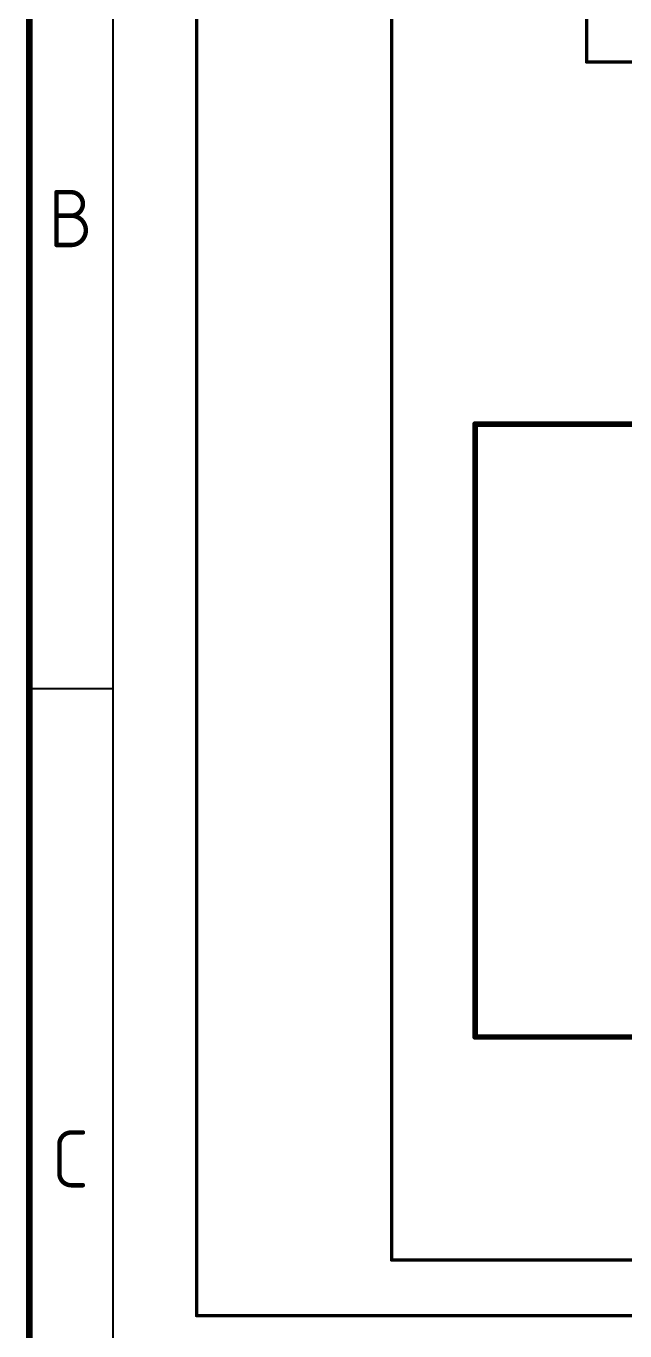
# Model space of a CAD drawing. Extents: x -165 to 95, y -26 to 154.
# Drawn here: x -165.2 to -138, y 34.9 to 94.3 of the extents above; entities that cross this region are included whole.
import ezdxf

# ---------------------------------------------------------------- set-up
doc = ezdxf.new("R2010")
doc.units = 0
doc.layers.add('91', color=94, linetype='CONTINUOUS')
doc.layers.add('94', color=14, linetype='CONTINUOUS')

msp = doc.modelspace()

# ---------------------------------------------------------------- linework, layer by layer
at = {"layer": '91', "const_width": 0.1524}
for points in [[(-139.7, 116.84), (-139.7, 92.71)], [(-148.59, 38.1), (-148.59, 110.49)], [(-157.48, 107.95), (-157.48, 35.56)], [(-139.7, 92.71), (-127, 92.71)], [(-121.92, 38.1), (-148.59, 38.1)], [(-157.48, 35.56), (-119.38, 35.56)]]:
    msp.add_lwpolyline(points, dxfattribs=at)
at = {"layer": '91', "const_width": 0.0762}
for points in [[(-139.7, 92.7481, 1), (-139.7, 92.6719)], [(-139.7381, 92.71, 1), (-139.6619, 92.71)], [(-148.59, 38.1381, 1), (-148.59, 38.0619)], [(-148.6281, 38.1, 1), (-148.5519, 38.1)], [(-157.48, 35.5981, 1), (-157.48, 35.5219)], [(-157.5181, 35.56, 1), (-157.4419, 35.56)]]:
    msp.add_lwpolyline(points, format="xyb", dxfattribs=at)
at = {"layer": '94'}
for points, const_width in [([(-165.1, 153.67), (-165.1, -25.4)], 0.3), ([(-161.29, 149.86), (-161.29, -21.59)], 0.1), ([(-163.8636, 84.3629), (-163.8636, 86.7696)], 0.2032), ([(-163.8636, 86.7696), (-163.195, 86.7696)], 0.2032), ([(-163.8636, 85.7), (-163.195, 85.7)], 0.2032), ([(-163.195, 84.3629), (-163.8636, 84.3629)], 0.2032), ([(-144.78, 48.26), (-144.78, 76.2)], 0.254), ([(-144.78, 76.2), (-86.36, 76.2)], 0.254), ([(-165.1, 64.135), (-161.29, 64.135)], 0.1), ([(-86.36, 48.26), (-144.78, 48.26)], 0.254), ([(-163.7298, 42.0352), (-163.7298, 43.3723)], 0.2032), ([(-163.195, 43.9072), (-162.6602, 43.9072)], 0.2032), ([(-162.6602, 41.5004), (-163.195, 41.5004)], 0.2032)]:
    msp.add_lwpolyline(points, dxfattribs=dict(at, const_width=const_width))
for points, const_width in [([(-163.8128, 86.7696, 1), (-163.9144, 86.7696)], 0.1016), ([(-163.8636, 86.8204, 1), (-163.8636, 86.7189)], 0.1016), ([(-163.195, 85.7, 1), (-163.195, 86.7696)], 0.2032), ([(-163.195, 86.8204, 1), (-163.195, 86.7189)], 0.1016), ([(-163.195, 86.7189, 1), (-163.195, 86.8204)], 0.1016), ([(-163.8636, 85.7508, 1), (-163.8636, 85.6492)], 0.1016), ([(-163.195, 84.3628, 1), (-163.195, 85.7)], 0.2032), ([(-163.195, 85.7508, 1), (-163.195, 85.6492)], 0.1016), ([(-163.195, 85.7508, 1), (-163.195, 85.6492)], 0.1016), ([(-163.195, 85.6492, 1), (-163.195, 85.7508)], 0.1016), ([(-163.8636, 84.4137, 1), (-163.8636, 84.3121)], 0.1016), ([(-163.195, 84.4136, 1), (-163.195, 84.312)], 0.1016), ([(-163.195, 84.3121, 1), (-163.195, 84.4137)], 0.1016), ([(-163.9144, 84.3629, 1), (-163.8128, 84.3629)], 0.1016), ([(-144.7165, 76.2, 1), (-144.8435, 76.2)], 0.127), ([(-144.78, 76.2635, 1), (-144.78, 76.1365)], 0.127), ([(-165.1, 64.16, 1), (-165.1, 64.11)], 0.05), ([(-161.29, 64.11, 1), (-161.29, 64.16)], 0.05), ([(-144.78, 48.3235, 1), (-144.78, 48.1965)], 0.127), ([(-144.8435, 48.26, 1), (-144.7165, 48.26)], 0.127), ([(-163.195, 43.9071, 0.4142), (-163.7298, 43.3723)], 0.2032), ([(-163.679, 43.3723, 1), (-163.7806, 43.3723)], 0.1016), ([(-163.7806, 43.3723, 1), (-163.679, 43.3723)], 0.1016), ([(-163.195, 43.958, 1), (-163.195, 43.8563)], 0.1016), ([(-163.195, 43.8563, 1), (-163.195, 43.9579)], 0.1016), ([(-162.6602, 43.8563, 1), (-162.6602, 43.958)], 0.1016), ([(-163.7298, 42.0352, 0.4142), (-163.195, 41.5004)], 0.2032), ([(-163.679, 42.0352, 1), (-163.7806, 42.0352)], 0.1016), ([(-163.7806, 42.0352, 1), (-163.679, 42.0352)], 0.1016), ([(-163.195, 41.5512, 1), (-163.195, 41.4496)], 0.1016), ([(-163.195, 41.4496, 1), (-163.195, 41.5512)], 0.1016), ([(-162.6602, 41.4496, 1), (-162.6602, 41.5512)], 0.1016)]:
    msp.add_lwpolyline(points, format="xyb", dxfattribs=dict(at, const_width=const_width))

doc.saveas('drawing.dxf')
